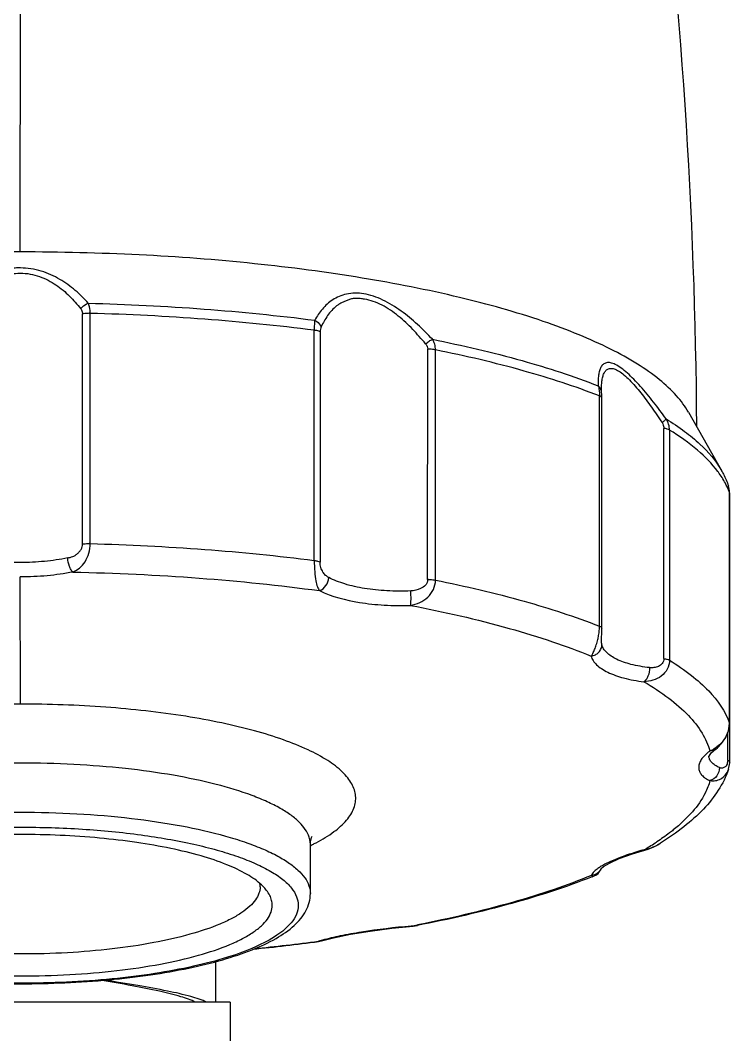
# Model space of a CAD drawing. Header units: millimetres. Extents: x 1035 to 2065, y 1005 to 1731.
# Drawn here: x 1707.13 to 1736.51, y 1406.52 to 1448.55 of the extents above; entities that cross this region are included whole.
import ezdxf

# ---------------------------------------------------------------- set-up
doc = ezdxf.new("R2010")
doc.units = ezdxf.units.MM

msp = doc.modelspace()

# ---------------------------------------------------------------- linework, layer by layer
at = {"color": 7, "linetype": 'Continuous'}
for p, q in [((1707.135, 1438.954), (1707.138, 1456.02)), ((1709.705, 1426.849), (1709.706, 1436.387)), ((1710.031, 1426.872), (1710.032, 1436.41)), ((1719.304, 1426.173), (1719.305, 1435.711)), ((1719.547, 1435.646), (1719.546, 1426.107)), ((1724, 1425.385), (1724.001, 1434.923)), ((1724.323, 1425.358), (1724.324, 1434.897)), ((1731.203, 1433.133), (1731.198, 1433.292)), ((1731.199, 1433.287), (1731.199, 1433.291)), ((1731.114, 1423.45), (1731.115, 1432.988)), ((1731.203, 1433.133), (1731.203, 1433.133)), ((1731.205, 1433.082), (1731.203, 1433.133)), ((1731.209, 1432.934), (1731.205, 1433.082)), ((1731.208, 1423.368), (1731.209, 1432.934)), ((1734.799, 1432.315), (1736.163, 1429.903)), ((1733.78, 1422.107), (1733.781, 1431.645)), ((1734.014, 1431.577), (1734.013, 1422.039)), ((1736.453, 1429.266), (1736.454, 1429.263)), ((1736.504, 1428.956), (1736.483, 1429.158)), ((1736.502, 1428.97), (1736.501, 1419.432)), ((1736.504, 1428.956), (1736.502, 1428.97)), ((1736.503, 1419.418), (1736.504, 1428.956)), ((1707.139, 1420.221), (1707.134, 1425.488)), ((1731.198, 1422.929), (1731.205, 1423.2)), ((1731.205, 1423.2), (1731.208, 1423.368)), ((1731.198, 1422.873), (1731.198, 1422.929)), ((1736.501, 1419.432), (1736.503, 1419.418)), ((1736.506, 1417.816), (1736.506, 1419.418)), ((1736.422, 1417.894), (1736.422, 1419.021)), ((1735.743, 1418.195), (1735.922, 1418.35)), ((1735.926, 1418.353), (1735.922, 1418.35)), ((1736.46, 1417.521), (1736.505, 1417.782)), ((1736.505, 1417.782), (1736.506, 1417.816)), ((1736.455, 1417.51), (1736.459, 1417.522)), ((1719.144, 1412.367), (1719.144, 1414.402)), ((1719.15, 1414.361), (1719.164, 1414.368)), ((1733.134, 1414.214), (1733.363, 1414.303)), ((1733.363, 1414.303), (1733.53, 1414.395)), ((1733.49, 1414.513), (1733.474, 1414.503)), ((1733.529, 1414.395), (1733.514, 1414.385)), ((1733.53, 1414.395), (1733.514, 1414.385)), ((1732.478, 1414.02), (1733.134, 1414.214)), ((1733.032, 1414.184), (1732.958, 1414.183)), ((1733.032, 1414.184), (1733.032, 1414.184)), ((1730.898, 1413.104), (1730.899, 1413.105)), ((1731.184, 1413.403), (1731.185, 1413.404)), ((1723.574, 1411.048), (1723.311, 1411.021)), ((1723.318, 1411.013), (1723.312, 1411.021)), ((1723.405, 1411.022), (1723.577, 1411.048)), ((1719.479, 1410.382), (1719.608, 1410.408)), ((1719.541, 1410.408), (1719.479, 1410.4)), ((1719.541, 1410.408), (1719.48, 1410.383)), ((1719.655, 1410.421), (1719.541, 1410.408)), ((1719.608, 1410.408), (1719.655, 1410.421)), ((1719.655, 1410.421), (1719.655, 1410.421)), ((1715.228, 1407.87), (1715.228, 1409.564)), ((1715.829, 1407.87), (1698.629, 1407.87)), ((1715.829, 1407.87), (1715.829, 1397.663))]:
    msp.add_line(p, q, dxfattribs=at)
for points in [[(1735.926, 1418.353), (1735.997, 1418.409), (1736.171, 1418.582), (1736.337, 1418.819), (1736.46, 1419.112), (1736.503, 1419.418)], [(1735.647, 1418.062), (1735.649, 1418.066), (1735.743, 1418.195)], [(1731.185, 1413.404), (1731.278, 1413.486), (1731.524, 1413.637), (1731.926, 1413.821), (1732.478, 1414.02)], [(1730.898, 1413.104), (1730.963, 1413.135), (1731.056, 1413.204), (1731.121, 1413.28), (1731.161, 1413.346), (1731.18, 1413.387), (1731.187, 1413.406)], [(1719.655, 1410.421), (1720.107, 1410.54), (1720.801, 1410.685), (1721.616, 1410.819), (1722.522, 1410.935), (1723.405, 1411.022)]]:
    msp.add_lwpolyline(points, dxfattribs=at)
for centre, radius, start, end in [((1510.612, 1430.237), 224.536, 0.38043, 7.18149), ((1709.983, 1434.636), 1.774, 88.4141, 90.0001), ((1724.033, 1433.106), 1.817, 90.0112, 91.0023), ((1732.633, 1427.331), 4.222, 36.3009, 36.847), ((1733.814, 1428.022), 2.851, 19.4305, 24.7746), ((1735.694, 1428.998), 0.805, 17.6934, 19.2086), ((1735.657, 1428.986), 0.844, 10.6596, 17.6507), ((1735.624, 1428.98), 0.878, 9.3643, 10.6967), ((1735.575, 1428.972), 0.927, 2.2659, 9.3107), ((1735.529, 1428.97), 0.973, 359.9987, 2.3107), ((1709.981, 1425.101), 1.771, 88.4138, 90.0022), ((1724.032, 1423.612), 1.773, 89.9971, 91.0128), ((1728.584, 1423.484), 2.53, 352.8642, 357.5565), ((1728.79, 1423.475), 2.324, 357.5605, 359.3707), ((1735.534, 1419.432), 0.966, 359.194, 359.9602), ((1715.521, 1421.843), 8.316, 295.9796, 296.5135), ((1715.749, 1421.388), 7.807, 296.5062, 297.735), ((1727.209, 1424.023), 11.396, 300.6324, 303.3501), ((1732.753, 1415.65), 1.476, 293.9859, 299.6081), ((1732.8, 1415.564), 1.378, 299.6566, 301.1913), ((1732.846, 1415.49), 1.291, 301.9372, 306.2899), ((1726.882, 1425.337), 12.803, 301.2833, 301.8762), ((1732.879, 1415.445), 1.236, 306.3162, 307.5676), ((1726.533, 1425.14), 12.702, 300.385, 300.6884), ((1732.667, 1415.883), 1.725, 279.7352, 282.0684), ((1721.572, 1436.235), 24.94, 291.7351, 291.9607), ((1716.269, 1412.655), 0.795, 0.0189, 8.9561), ((1715.635, 1411.139), 2.179, 45.3817, 46.7829), ((1712.037, 1469.641), 59.695, 280.88709, 281.14795), ((1708.691, 1491.54), 81.871, 275.65861, 277.57251), ((1708.733, 1490.617), 80.934, 275.73171, 277.62973), ((1722.01, 1401.892), 8.867, 105.489, 106.1676)]:
    msp.add_arc(centre, radius, start, end, dxfattribs=at)
for points, knots in [([(1707.136, 1438.954), (1705.495, 1438.954), (1702.261, 1438.875), (1697.537, 1438.52), (1693.11, 1437.942), (1689.115, 1437.158), (1686.129, 1436.326), (1684.062, 1435.558), (1682.757, 1434.972), (1681.64, 1434.357), (1680.717, 1433.715), (1679.996, 1433.051), (1679.63, 1432.563), (1679.492, 1432.319)], [0, 0, 0, 0, 0.168976, 0.333107, 0.487751, 0.628654, 0.752175, 0.80654, 0.855639, 0.899362, 0.937755, 0.971095, 1, 1, 1, 1]), ([(1734.799, 1432.313), (1734.661, 1432.558), (1734.295, 1433.046), (1733.573, 1433.711), (1732.65, 1434.353), (1731.532, 1434.968), (1730.226, 1435.555), (1728.157, 1436.323), (1725.169, 1437.156), (1721.171, 1437.94), (1716.74, 1438.52), (1712.013, 1438.875), (1708.777, 1438.954), (1707.136, 1438.954)], [0, 0, 0, 0, 0.028905, 0.062247, 0.100644, 0.144372, 0.193476, 0.247848, 0.371382, 0.512294, 0.666938, 0.831057, 1, 1, 1, 1]), ([(1707.136, 1438.29), (1707.062, 1438.297), (1706.914, 1438.289), (1706.625, 1438.243), (1706.343, 1438.175), (1706.07, 1438.089), (1705.81, 1437.985), (1705.506, 1437.828), (1705.169, 1437.609), (1704.763, 1437.29), (1704.496, 1437.016), (1704.324, 1436.832)], [0, 0, 0, 0, 0.067872, 0.135635, 0.268705, 0.334508, 0.399285, 0.525753, 0.648719, 0.768436, 1, 1, 1, 1]), ([(1709.945, 1436.832), (1709.778, 1437.018), (1709.415, 1437.381), (1708.771, 1437.849), (1708.004, 1438.197), (1707.428, 1438.29), (1707.136, 1438.29)], [0, 0, 0, 0, 0.230154, 0.471851, 0.73009, 1, 1, 1, 1]), ([(1704.635, 1436.601), (1704.784, 1436.78), (1705.097, 1437.139), (1705.654, 1437.618), (1706.341, 1437.978), (1707.136, 1438.128), (1707.807, 1438.001), (1708.286, 1437.787), (1708.715, 1437.532), (1709.179, 1437.144), (1709.488, 1436.782), (1709.634, 1436.601)], [0, 0, 0, 0, 0.116532, 0.237812, 0.365502, 0.500126, 0.634547, 0.699415, 0.762402, 0.883468, 1, 1, 1, 1]), ([(1724.194, 1435.335), (1723.999, 1435.547), (1723.59, 1435.962), (1722.915, 1436.522), (1722.291, 1436.909), (1721.76, 1437.127), (1721.259, 1437.257), (1720.765, 1437.255), (1720.338, 1437.12), (1719.985, 1436.931), (1719.625, 1436.606), (1719.415, 1436.289), (1719.325, 1436.126)], [0, 0, 0, 0, 0.145653, 0.294071, 0.443348, 0.515034, 0.583553, 0.704251, 0.758118, 0.809213, 0.90559, 1, 1, 1, 1]), ([(1723.916, 1435.148), (1723.741, 1435.35), (1723.478, 1435.654), (1723.097, 1436.036), (1722.787, 1436.3), (1722.459, 1436.543), (1722.119, 1436.761), (1721.757, 1436.914), (1721.451, 1436.991), (1721.213, 1437.022), (1721.044, 1437.03), (1720.883, 1437.018), (1720.733, 1436.978), (1720.596, 1436.92), (1720.464, 1436.86), (1720.34, 1436.795), (1720.188, 1436.692), (1720.022, 1436.535), (1719.802, 1436.247), (1719.667, 1436.011), (1719.586, 1435.851)], [0, 0, 0, 0, 0.145312, 0.218953, 0.293029, 0.367313, 0.440878, 0.512408, 0.580032, 0.61212, 0.642894, 0.672086, 0.699905, 0.726904, 0.75305, 0.778405, 0.803296, 0.852655, 0.902095, 1, 1, 1, 1]), ([(1709.634, 1436.601), (1709.655, 1436.626), (1709.745, 1436.719), (1709.856, 1436.795), (1709.945, 1436.832)], [0, 0, 0, 0, 0.252926, 1, 1, 1, 1]), ([(1709.634, 1436.601), (1709.645, 1436.586), (1709.687, 1436.523), (1709.706, 1436.445), (1709.706, 1436.387)], [0, 0, 0, 0, 0.239276, 1, 1, 1, 1]), ([(1710.032, 1436.41), (1710.032, 1436.449), (1710.025, 1436.593), (1709.991, 1436.737), (1709.945, 1436.832)], [0, 0, 0, 0, 0.271453, 1, 1, 1, 1]), ([(1709.945, 1436.832), (1711.545, 1436.789), (1714.679, 1436.632), (1717.801, 1436.321), (1719.325, 1436.126)], [0, 0, 0, 0, 0.510184, 1, 1, 1, 1]), ([(1709.983, 1436.411), (1709.958, 1436.411), (1709.866, 1436.409), (1709.773, 1436.4), (1709.706, 1436.387)], [0, 0, 0, 0, 0.262876, 1, 1, 1, 1]), ([(1719.305, 1435.711), (1717.798, 1435.903), (1714.711, 1436.209), (1711.613, 1436.366), (1710.032, 1436.41)], [0, 0, 0, 0, 0.489974, 1, 1, 1, 1]), ([(1719.325, 1436.126), (1719.322, 1436.096), (1719.309, 1435.958), (1719.305, 1435.82), (1719.305, 1435.711)], [0, 0, 0, 0, 0.214028, 1, 1, 1, 1]), ([(1719.325, 1436.126), (1719.354, 1436.11), (1719.461, 1436.041), (1719.549, 1435.938), (1719.586, 1435.851)], [0, 0, 0, 0, 0.259063, 1, 1, 1, 1]), ([(1719.586, 1435.851), (1719.574, 1435.821), (1719.557, 1435.753), (1719.547, 1435.683), (1719.547, 1435.646)], [0, 0, 0, 0, 0.466359, 1, 1, 1, 1]), ([(1719.547, 1435.646), (1719.516, 1435.663), (1719.435, 1435.691), (1719.353, 1435.705), (1719.305, 1435.711)], [0, 0, 0, 0, 0.429019, 1, 1, 1, 1]), ([(1723.916, 1435.148), (1723.964, 1435.189), (1724.052, 1435.257), (1724.149, 1435.316), (1724.194, 1435.335)], [0, 0, 0, 0, 0.558432, 1, 1, 1, 1]), ([(1724.324, 1434.897), (1724.324, 1434.975), (1724.303, 1435.13), (1724.236, 1435.272), (1724.194, 1435.335)], [0, 0, 0, 0, 0.507799, 1, 1, 1, 1]), ([(1724.194, 1435.335), (1725.444, 1435.085), (1727.764, 1434.544), (1730.034, 1433.81), (1731.062, 1433.405)], [0, 0, 0, 0, 0.535409, 1, 1, 1, 1]), ([(1723.916, 1435.148), (1723.942, 1435.117), (1723.985, 1435.046), (1724.001, 1434.963), (1724.001, 1434.923)], [0, 0, 0, 0, 0.501623, 1, 1, 1, 1]), ([(1724.324, 1434.897), (1724.302, 1434.901), (1724.206, 1434.917), (1724.108, 1434.923), (1724.033, 1434.923)], [0, 0, 0, 0, 0.230206, 1, 1, 1, 1]), ([(1731.115, 1432.988), (1730.096, 1433.388), (1727.852, 1434.112), (1725.558, 1434.648), (1724.324, 1434.897)], [0, 0, 0, 0, 0.465138, 1, 1, 1, 1]), ([(1733.875, 1432.036), (1733.705, 1432.271), (1733.364, 1432.73), (1732.915, 1433.277), (1732.548, 1433.674), (1732.281, 1433.931), (1732.027, 1434.14), (1731.793, 1434.29), (1731.585, 1434.369), (1731.404, 1434.374), (1731.261, 1434.304), (1731.166, 1434.179), (1731.105, 1434.021), (1731.07, 1433.836), (1731.056, 1433.627), (1731.059, 1433.481), (1731.062, 1433.405)], [0, 0, 0, 0, 0.190381, 0.375013, 0.463319, 0.545095, 0.617648, 0.678779, 0.726331, 0.762646, 0.794079, 0.82664, 0.863145, 0.904267, 0.950068, 1, 1, 1, 1]), ([(1731.198, 1433.292), (1731.199, 1433.361), (1731.203, 1433.494), (1731.226, 1433.684), (1731.266, 1433.851), (1731.329, 1433.991), (1731.426, 1434.097), (1731.568, 1434.143), (1731.739, 1434.115), (1731.932, 1434.017), (1732.143, 1433.857), (1732.453, 1433.562), (1732.838, 1433.115), (1733.281, 1432.52), (1733.562, 1432.097), (1733.704, 1431.883)], [0, 0, 0, 0, 0.049689, 0.095827, 0.137273, 0.173409, 0.205319, 0.237282, 0.276156, 0.327161, 0.391444, 0.466209, 0.634604, 0.815181, 1, 1, 1, 1]), ([(1731.062, 1433.405), (1731.065, 1433.395), (1731.077, 1433.354), (1731.086, 1433.312), (1731.091, 1433.28)], [0, 0, 0, 0, 0.23625, 1, 1, 1, 1]), ([(1731.091, 1433.28), (1731.093, 1433.268), (1731.101, 1433.222), (1731.106, 1433.175), (1731.109, 1433.139)], [0, 0, 0, 0, 0.239951, 1, 1, 1, 1]), ([(1731.203, 1433.133), (1731.202, 1433.149), (1731.194, 1433.213), (1731.169, 1433.275), (1731.142, 1433.315)], [0, 0, 0, 0, 0.245445, 1, 1, 1, 1]), ([(1731.109, 1433.139), (1731.11, 1433.127), (1731.114, 1433.077), (1731.115, 1433.026), (1731.115, 1432.988)], [0, 0, 0, 0, 0.243422, 1, 1, 1, 1]), ([(1731.209, 1432.906), (1731.209, 1432.923), (1731.179, 1432.962), (1731.14, 1432.978), (1731.115, 1432.988)], [0, 0, 0, 0, 0.381727, 1, 1, 1, 1]), ([(1733.704, 1431.883), (1733.742, 1431.913), (1733.794, 1431.955), (1733.849, 1432.007), (1733.869, 1432.027), (1733.875, 1432.036)], [0, 0, 0, 0, 0.638753, 0.859732, 1, 1, 1, 1]), ([(1733.875, 1432.036), (1734.136, 1431.875), (1734.622, 1431.55), (1735.434, 1430.884), (1735.932, 1430.31), (1736.163, 1429.903)], [0, 0, 0, 0, 0.292046, 0.554787, 1, 1, 1, 1]), ([(1734.014, 1431.577), (1734.014, 1431.657), (1733.989, 1431.82), (1733.919, 1431.968), (1733.875, 1432.036)], [0, 0, 0, 0, 0.496249, 1, 1, 1, 1]), ([(1733.704, 1431.883), (1733.716, 1431.865), (1733.757, 1431.792), (1733.781, 1431.708), (1733.781, 1431.645)], [0, 0, 0, 0, 0.254213, 1, 1, 1, 1]), ([(1734.014, 1431.577), (1733.985, 1431.595), (1733.907, 1431.623), (1733.827, 1431.639), (1733.781, 1431.645)], [0, 0, 0, 0, 0.424662, 1, 1, 1, 1]), ([(1736.012, 1429.863), (1735.771, 1430.184), (1735.144, 1430.816), (1734.421, 1431.325), (1734.014, 1431.577)], [0, 0, 0, 0, 0.456232, 1, 1, 1, 1]), ([(1736.402, 1429.216), (1736.378, 1429.268), (1736.272, 1429.482), (1736.143, 1429.684), (1736.036, 1429.83)], [0, 0, 0, 0, 0.240302, 1, 1, 1, 1]), ([(1736.163, 1429.903), (1736.192, 1429.851), (1736.303, 1429.645), (1736.397, 1429.428), (1736.454, 1429.263)], [0, 0, 0, 0, 0.252271, 1, 1, 1, 1]), ([(1709.095, 1426.277), (1709.167, 1426.292), (1709.275, 1426.315), (1709.407, 1426.381), (1709.497, 1426.451), (1709.58, 1426.531), (1709.653, 1426.623), (1709.7, 1426.731), (1709.71, 1426.811), (1709.705, 1426.849)], [0, 0, 0, 0, 0.240097, 0.362239, 0.486864, 0.613944, 0.742428, 0.873101, 1, 1, 1, 1]), ([(1709.311, 1425.691), (1709.41, 1425.732), (1709.606, 1425.848), (1709.838, 1426.123), (1709.989, 1426.475), (1710.033, 1426.739), (1710.031, 1426.872)], [0, 0, 0, 0, 0.219306, 0.459983, 0.726602, 1, 1, 1, 1]), ([(1709.705, 1426.849), (1709.726, 1426.853), (1709.817, 1426.867), (1709.91, 1426.872), (1709.981, 1426.872)], [0, 0, 0, 0, 0.229825, 1, 1, 1, 1]), ([(1710.031, 1426.872), (1711.611, 1426.828), (1714.71, 1426.671), (1717.797, 1426.365), (1719.304, 1426.173)], [0, 0, 0, 0, 0.510026, 1, 1, 1, 1]), ([(1709.095, 1426.277), (1708.78, 1426.212), (1708.127, 1426.118), (1707.134, 1426.071), (1706.14, 1426.118), (1705.488, 1426.212), (1705.172, 1426.277)], [0, 0, 0, 0, 0.244977, 0.499959, 0.754962, 1, 1, 1, 1]), ([(1709.311, 1425.691), (1709.28, 1425.717), (1709.224, 1425.794), (1709.137, 1425.987), (1709.102, 1426.158), (1709.095, 1426.277)], [0, 0, 0, 0, 0.190937, 0.438289, 1, 1, 1, 1]), ([(1719.304, 1426.173), (1719.304, 1426.014), (1719.314, 1425.73), (1719.356, 1425.362), (1719.421, 1425.1), (1719.486, 1424.969), (1719.521, 1424.922)], [0, 0, 0, 0, 0.371669, 0.663291, 0.862954, 1, 1, 1, 1]), ([(1719.304, 1426.173), (1719.352, 1426.167), (1719.434, 1426.152), (1719.515, 1426.125), (1719.546, 1426.107)], [0, 0, 0, 0, 0.570967, 1, 1, 1, 1]), ([(1719.903, 1425.463), (1719.858, 1425.489), (1719.765, 1425.552), (1719.653, 1425.696), (1719.57, 1425.884), (1719.544, 1426.031), (1719.546, 1426.107)], [0, 0, 0, 0, 0.203571, 0.43241, 0.700631, 1, 1, 1, 1]), ([(1709.311, 1425.691), (1708.96, 1425.624), (1708.237, 1425.517), (1707.506, 1425.49), (1707.134, 1425.488)], [0, 0, 0, 0, 0.489843, 1, 1, 1, 1]), ([(1709.311, 1425.691), (1711.057, 1425.654), (1714.469, 1425.493), (1717.868, 1425.145), (1719.521, 1424.922)], [0, 0, 0, 0, 0.511398, 1, 1, 1, 1]), ([(1719.521, 1424.922), (1719.628, 1424.957), (1719.818, 1425.115), (1719.898, 1425.345), (1719.903, 1425.463)], [0, 0, 0, 0, 0.48637, 1, 1, 1, 1]), ([(1723.302, 1424.911), (1722.972, 1424.897), (1722.33, 1424.899), (1721.414, 1424.991), (1720.603, 1425.168), (1720.115, 1425.353), (1719.903, 1425.463)], [0, 0, 0, 0, 0.285083, 0.552955, 0.793692, 1, 1, 1, 1]), ([(1723.293, 1424.31), (1723.423, 1424.332), (1723.681, 1424.406), (1724.019, 1424.632), (1724.258, 1424.96), (1724.325, 1425.227), (1724.323, 1425.358)], [0, 0, 0, 0, 0.248771, 0.499591, 0.75235, 1, 1, 1, 1]), ([(1724, 1425.385), (1723.997, 1425.343), (1723.984, 1425.259), (1723.896, 1425.112), (1723.783, 1425.045), (1723.708, 1425.004)], [0, 0, 0, 0, 0.247131, 0.496085, 1, 1, 1, 1]), ([(1724.032, 1425.385), (1724.058, 1425.385), (1724.155, 1425.383), (1724.253, 1425.373), (1724.323, 1425.358)], [0, 0, 0, 0, 0.263915, 1, 1, 1, 1]), ([(1724.323, 1425.358), (1725.557, 1425.11), (1727.851, 1424.573), (1730.095, 1423.849), (1731.114, 1423.45)], [0, 0, 0, 0, 0.534862, 1, 1, 1, 1]), ([(1719.521, 1424.922), (1720.037, 1424.668), (1720.944, 1424.441), (1722.218, 1424.305), (1722.929, 1424.296), (1723.294, 1424.31)], [0, 0, 0, 0, 0.447699, 0.715126, 1, 1, 1, 1]), ([(1723.294, 1424.31), (1723.301, 1424.342), (1723.308, 1424.425), (1723.315, 1424.625), (1723.309, 1424.793), (1723.302, 1424.911)], [0, 0, 0, 0, 0.165683, 0.409522, 1, 1, 1, 1]), ([(1723.294, 1424.31), (1724.667, 1424.046), (1726.643, 1423.597), (1729.122, 1422.838), (1730.243, 1422.425), (1730.77, 1422.208)], [0, 0, 0, 0, 0.539469, 0.78038, 1, 1, 1, 1]), ([(1731.047, 1422.899), (1731.052, 1422.921), (1731.071, 1423.011), (1731.086, 1423.101), (1731.095, 1423.17)], [0, 0, 0, 0, 0.244631, 1, 1, 1, 1]), ([(1731.114, 1423.45), (1731.139, 1423.44), (1731.178, 1423.423), (1731.208, 1423.384), (1731.208, 1423.368)], [0, 0, 0, 0, 0.61717, 1, 1, 1, 1]), ([(1730.77, 1422.208), (1730.796, 1422.245), (1730.846, 1422.333), (1730.918, 1422.487), (1730.99, 1422.679), (1731.029, 1422.822), (1731.047, 1422.899)], [0, 0, 0, 0, 0.178047, 0.405435, 0.68196, 1, 1, 1, 1]), ([(1730.77, 1422.208), (1730.83, 1422.216), (1730.948, 1422.253), (1731.094, 1422.362), (1731.191, 1422.513), (1731.215, 1422.629), (1731.215, 1422.687)], [0, 0, 0, 0, 0.255969, 0.509412, 0.757486, 1, 1, 1, 1]), ([(1731.215, 1422.687), (1731.213, 1422.699), (1731.201, 1422.761), (1731.198, 1422.823), (1731.198, 1422.873)], [0, 0, 0, 0, 0.205741, 1, 1, 1, 1]), ([(1733.179, 1421.731), (1732.923, 1421.761), (1732.46, 1421.839), (1731.927, 1422.015), (1731.597, 1422.199), (1731.414, 1422.345), (1731.283, 1422.506), (1731.231, 1422.627), (1731.215, 1422.687)], [0, 0, 0, 0, 0.337132, 0.614447, 0.72981, 0.830635, 0.919293, 1, 1, 1, 1]), ([(1730.77, 1422.208), (1730.787, 1422.143), (1730.848, 1422.011), (1730.999, 1421.836), (1731.205, 1421.677), (1731.571, 1421.475), (1732.156, 1421.273), (1732.667, 1421.183), (1732.949, 1421.148)], [0, 0, 0, 0, 0.080191, 0.16934, 0.271245, 0.387288, 0.663397, 1, 1, 1, 1]), ([(1734.013, 1422.039), (1734.013, 1421.912), (1733.948, 1421.653), (1733.686, 1421.359), (1733.335, 1421.186), (1733.077, 1421.151), (1732.949, 1421.148)], [0, 0, 0, 0, 0.249362, 0.498192, 0.748505, 1, 1, 1, 1]), ([(1733.78, 1422.107), (1733.781, 1422.07), (1733.769, 1421.998), (1733.702, 1421.875), (1733.563, 1421.774), (1733.372, 1421.723), (1733.243, 1421.728), (1733.179, 1421.731)], [0, 0, 0, 0, 0.13771, 0.268768, 0.51658, 0.758843, 1, 1, 1, 1]), ([(1733.78, 1422.107), (1733.826, 1422.1), (1733.906, 1422.085), (1733.983, 1422.057), (1734.013, 1422.039)], [0, 0, 0, 0, 0.575322, 1, 1, 1, 1]), ([(1734.013, 1422.039), (1734.325, 1421.845), (1734.896, 1421.454), (1735.809, 1420.65), (1736.325, 1419.931), (1736.501, 1419.432)], [0, 0, 0, 0, 0.301155, 0.565701, 1, 1, 1, 1]), ([(1733.179, 1421.731), (1733.185, 1421.613), (1733.158, 1421.435), (1733.058, 1421.242), (1732.987, 1421.171), (1732.949, 1421.148)], [0, 0, 0, 0, 0.548899, 0.795382, 1, 1, 1, 1]), ([(1732.949, 1421.148), (1733.307, 1420.938), (1733.957, 1420.515), (1734.78, 1419.807), (1735.372, 1419.072), (1735.617, 1418.538), (1735.688, 1418.278)], [0, 0, 0, 0, 0.306982, 0.572273, 0.800367, 1, 1, 1, 1]), ([(1707.139, 1420.221), (1705.962, 1420.221), (1703.679, 1420.141), (1700.905, 1419.835), (1698.861, 1419.464), (1697.511, 1419.144), (1696.317, 1418.778), (1695.3, 1418.374), (1694.473, 1417.937), (1693.924, 1417.531), (1693.605, 1417.189), (1693.434, 1416.941), (1693.319, 1416.689), (1693.263, 1416.433), (1693.267, 1416.176), (1693.355, 1415.823), (1693.635, 1415.381), (1694.173, 1414.905), (1694.621, 1414.633), (1694.874, 1414.498)], [0, 0, 0, 0, 0.200435, 0.388777, 0.474914, 0.554032, 0.625095, 0.687334, 0.740292, 0.784056, 0.802777, 0.81968, 0.83514, 0.849672, 0.863908, 0.878524, 0.911132, 0.951102, 1, 1, 1, 1]), ([(1719.382, 1414.479), (1719.639, 1414.613), (1720.093, 1414.886), (1720.639, 1415.362), (1720.927, 1415.805), (1721.02, 1416.159), (1721.027, 1416.416), (1720.974, 1416.673), (1720.862, 1416.926), (1720.693, 1417.175), (1720.376, 1417.518), (1719.83, 1417.926), (1719.004, 1418.364), (1717.986, 1418.771), (1716.791, 1419.138), (1715.439, 1419.46), (1713.391, 1419.833), (1710.609, 1420.14), (1708.319, 1420.221), (1707.139, 1420.221)], [0, 0, 0, 0, 0.049238, 0.089495, 0.122293, 0.136952, 0.151193, 0.165694, 0.181096, 0.197924, 0.216561, 0.260152, 0.312953, 0.375066, 0.446036, 0.525093, 0.611196, 0.799535, 1, 1, 1, 1]), ([(1736.501, 1419.419), (1736.498, 1419.225), (1736.38, 1418.848), (1736.124, 1418.56), (1735.979, 1418.448)], [0, 0, 0, 0, 0.514675, 1, 1, 1, 1]), ([(1735.54, 1418.158), (1735.484, 1418.109), (1735.388, 1418.012), (1735.281, 1417.853), (1735.224, 1417.697), (1735.217, 1417.544), (1735.26, 1417.399), (1735.355, 1417.265), (1735.503, 1417.146), (1735.623, 1417.083), (1735.69, 1417.052)], [0, 0, 0, 0, 0.156528, 0.287862, 0.400633, 0.503011, 0.604367, 0.71493, 0.844697, 1, 1, 1, 1]), ([(1735.688, 1418.278), (1735.675, 1418.268), (1735.624, 1418.23), (1735.575, 1418.189), (1735.54, 1418.158)], [0, 0, 0, 0, 0.26091, 1, 1, 1, 1]), ([(1736.08, 1417.59), (1736.016, 1417.618), (1735.901, 1417.678), (1735.76, 1417.791), (1735.669, 1417.92), (1735.646, 1418.016), (1735.645, 1418.062)], [0, 0, 0, 0, 0.311728, 0.573234, 0.795524, 1, 1, 1, 1]), ([(1735.979, 1418.448), (1735.956, 1418.43), (1735.865, 1418.364), (1735.765, 1418.309), (1735.688, 1418.278)], [0, 0, 0, 0, 0.261831, 1, 1, 1, 1]), ([(1735.922, 1418.35), (1735.889, 1418.326), (1735.814, 1418.288), (1735.73, 1418.277), (1735.688, 1418.278)], [0, 0, 0, 0, 0.493368, 1, 1, 1, 1]), ([(1707.14, 1417.778), (1706.407, 1417.778), (1704.964, 1417.741), (1702.862, 1417.576), (1700.903, 1417.308), (1699.152, 1416.946), (1697.859, 1416.562), (1696.98, 1416.207), (1696.438, 1415.939), (1695.984, 1415.657), (1695.536, 1415.296), (1695.281, 1414.964), (1695.201, 1414.732)], [0, 0, 0, 0, 0.173121, 0.340842, 0.498026, 0.639985, 0.762795, 0.816119, 0.863741, 0.905621, 0.941932, 1, 1, 1, 1]), ([(1719.097, 1414.702), (1719.023, 1414.935), (1718.774, 1415.271), (1718.333, 1415.635), (1717.882, 1415.92), (1717.342, 1416.19), (1716.463, 1416.548), (1715.167, 1416.937), (1713.411, 1417.303), (1711.442, 1417.574), (1709.328, 1417.74), (1707.877, 1417.778), (1707.14, 1417.778)], [0, 0, 0, 0, 0.057589, 0.093622, 0.135252, 0.18267, 0.235849, 0.358557, 0.500654, 0.658171, 0.826357, 1, 1, 1, 1]), ([(1736.355, 1417.66), (1736.345, 1417.647), (1736.305, 1417.603), (1736.248, 1417.574), (1736.206, 1417.569)], [0, 0, 0, 0, 0.287308, 1, 1, 1, 1]), ([(1736.406, 1417.767), (1736.403, 1417.757), (1736.391, 1417.719), (1736.372, 1417.683), (1736.355, 1417.66)], [0, 0, 0, 0, 0.275814, 1, 1, 1, 1]), ([(1736.422, 1417.894), (1736.422, 1417.883), (1736.421, 1417.84), (1736.415, 1417.797), (1736.406, 1417.767)], [0, 0, 0, 0, 0.264322, 1, 1, 1, 1]), ([(1736.422, 1417.894), (1736.444, 1417.885), (1736.48, 1417.868), (1736.506, 1417.832), (1736.506, 1417.816)], [0, 0, 0, 0, 0.610555, 1, 1, 1, 1]), ([(1736.455, 1417.51), (1736.352, 1417.209), (1736.055, 1416.621), (1735.416, 1415.828), (1734.601, 1415.102), (1733.978, 1414.673), (1733.643, 1414.465)], [0, 0, 0, 0, 0.226077, 0.463379, 0.719829, 1, 1, 1, 1]), ([(1736.08, 1417.59), (1736.083, 1417.471), (1736.008, 1417.23), (1735.801, 1417.081), (1735.69, 1417.053)], [0, 0, 0, 0, 0.508065, 1, 1, 1, 1]), ([(1735.69, 1417.053), (1735.764, 1417.041), (1735.919, 1417.038), (1736.145, 1417.112), (1736.341, 1417.272), (1736.426, 1417.426), (1736.455, 1417.51)], [0, 0, 0, 0, 0.233244, 0.470548, 0.722906, 1, 1, 1, 1]), ([(1735.69, 1417.052), (1735.641, 1416.873), (1735.457, 1416.407), (1734.953, 1415.697), (1734.454, 1415.236), (1734.17, 1415.008)], [0, 0, 0, 0, 0.215939, 0.577308, 1, 1, 1, 1]), ([(1695.144, 1412.37), (1695.144, 1412.481), (1695.188, 1412.718), (1695.373, 1413.054), (1695.67, 1413.376), (1696.073, 1413.685), (1696.58, 1413.981), (1697.187, 1414.262), (1697.889, 1414.525), (1698.986, 1414.863), (1700.547, 1415.212), (1702.6, 1415.514), (1704.825, 1415.701), (1706.359, 1415.742), (1707.139, 1415.742)], [0, 0, 0, 0, 0.025751, 0.054154, 0.087146, 0.125841, 0.170762, 0.222047, 0.27958, 0.343081, 0.4862, 0.647097, 0.820366, 1, 1, 1, 1]), ([(1707.139, 1415.742), (1707.92, 1415.742), (1709.455, 1415.701), (1711.682, 1415.514), (1713.737, 1415.212), (1715.298, 1414.862), (1716.397, 1414.524), (1717.099, 1414.261), (1717.706, 1413.98), (1718.214, 1413.683), (1718.618, 1413.373), (1718.914, 1413.051), (1719.1, 1412.716), (1719.144, 1412.479), (1719.144, 1412.367)], [0, 0, 0, 0, 0.179605, 0.352865, 0.513768, 0.656901, 0.72041, 0.777951, 0.829241, 0.874167, 0.912864, 0.945856, 0.974254, 1, 1, 1, 1]), ([(1695.939, 1411.161), (1695.85, 1411.27), (1695.704, 1411.494), (1695.617, 1411.881), (1695.697, 1412.269), (1695.93, 1412.636), (1696.298, 1412.984), (1696.797, 1413.316), (1697.423, 1413.63), (1698.169, 1413.922), (1699.028, 1414.189), (1700.357, 1414.521), (1702.216, 1414.839), (1704.615, 1415.07), (1706.285, 1415.122), (1707.139, 1415.122)], [0, 0, 0, 0, 0.031599, 0.059464, 0.087244, 0.118619, 0.156084, 0.200899, 0.253517, 0.313895, 0.381687, 0.456322, 0.623074, 0.807066, 1, 1, 1, 1]), ([(1707.139, 1415.122), (1707.994, 1415.122), (1709.665, 1415.07), (1712.065, 1414.839), (1713.926, 1414.52), (1715.257, 1414.189), (1716.116, 1413.921), (1716.863, 1413.628), (1717.489, 1413.315), (1717.989, 1412.983), (1718.358, 1412.634), (1718.59, 1412.267), (1718.67, 1411.879), (1718.584, 1411.492), (1718.437, 1411.267), (1718.349, 1411.159)], [0, 0, 0, 0, 0.192894, 0.376875, 0.543637, 0.618282, 0.686087, 0.746478, 0.799109, 0.843934, 0.881406, 0.912783, 0.940559, 0.968414, 1, 1, 1, 1]), ([(1707.14, 1414.818), (1706.046, 1414.818), (1704.436, 1414.749), (1702.364, 1414.506), (1700.962, 1414.263), (1699.716, 1413.962), (1698.656, 1413.61), (1697.808, 1413.218), (1697.341, 1412.899), (1697.16, 1412.729)], [0, 0, 0, 0, 0.317109, 0.466378, 0.604831, 0.729436, 0.837732, 0.928048, 1, 1, 1, 1]), ([(1717.127, 1412.727), (1716.946, 1412.897), (1716.479, 1413.216), (1715.63, 1413.609), (1714.569, 1413.961), (1713.322, 1414.262), (1711.919, 1414.506), (1709.845, 1414.749), (1708.234, 1414.818), (1707.14, 1414.818)], [0, 0, 0, 0, 0.071957, 0.162284, 0.270593, 0.395208, 0.533667, 0.682935, 1, 1, 1, 1]), ([(1719.144, 1414.402), (1719.144, 1414.427), (1719.14, 1414.529), (1719.12, 1414.63), (1719.097, 1414.702)], [0, 0, 0, 0, 0.246854, 1, 1, 1, 1]), ([(1719.144, 1414.402), (1719.144, 1414.475), (1719.159, 1414.596), (1719.2, 1414.711), (1719.222, 1414.754)], [0, 0, 0, 0, 0.599163, 1, 1, 1, 1]), ([(1734.17, 1415.008), (1734.118, 1414.965), (1733.897, 1414.792), (1733.668, 1414.631), (1733.49, 1414.513)], [0, 0, 0, 0, 0.24047, 1, 1, 1, 1]), ([(1732.958, 1414.183), (1732.625, 1414.092), (1732.158, 1413.948), (1731.594, 1413.716), (1731.358, 1413.599), (1731.252, 1413.539)], [0, 0, 0, 0, 0.566793, 0.800789, 1, 1, 1, 1]), ([(1731.146, 1413.475), (1731.126, 1413.463), (1731.055, 1413.416), (1730.986, 1413.365), (1730.94, 1413.324)], [0, 0, 0, 0, 0.27274, 1, 1, 1, 1]), ([(1731.252, 1413.539), (1731.243, 1413.534), (1731.207, 1413.513), (1731.172, 1413.491), (1731.146, 1413.475)], [0, 0, 0, 0, 0.257754, 1, 1, 1, 1]), ([(1730.808, 1413.068), (1729.725, 1412.636), (1727.335, 1411.864), (1724.89, 1411.305), (1723.574, 1411.048)], [0, 0, 0, 0, 0.465126, 1, 1, 1, 1]), ([(1730.782, 1413.122), (1730.273, 1412.913), (1729.191, 1412.511), (1726.802, 1411.773), (1724.899, 1411.333), (1723.578, 1411.073)], [0, 0, 0, 0, 0.220272, 0.461313, 1, 1, 1, 1]), ([(1731.185, 1413.402), (1731.151, 1413.326), (1731.036, 1413.188), (1730.867, 1413.129), (1730.782, 1413.122)], [0, 0, 0, 0, 0.496604, 1, 1, 1, 1]), ([(1730.94, 1413.324), (1730.921, 1413.307), (1730.859, 1413.248), (1730.805, 1413.178), (1730.782, 1413.122)], [0, 0, 0, 0, 0.290293, 1, 1, 1, 1]), ([(1730.782, 1413.122), (1730.798, 1413.11), (1730.836, 1413.091), (1730.879, 1413.096), (1730.898, 1413.104)], [0, 0, 0, 0, 0.491498, 1, 1, 1, 1]), ([(1707.148, 1409.867), (1706.502, 1409.867), (1705.233, 1409.901), (1703.392, 1410.055), (1701.693, 1410.305), (1700.201, 1410.64), (1699.121, 1410.996), (1698.412, 1411.324), (1697.992, 1411.569), (1697.658, 1411.825), (1697.413, 1412.091), (1697.26, 1412.369), (1697.223, 1412.565), (1697.223, 1412.657)], [0, 0, 0, 0, 0.179615, 0.352889, 0.513802, 0.656941, 0.777941, 0.829235, 0.874161, 0.912862, 0.945852, 0.974254, 1, 1, 1, 1]), ([(1717.064, 1412.655), (1717.064, 1412.562), (1717.028, 1412.367), (1716.875, 1412.089), (1716.63, 1411.823), (1716.296, 1411.567), (1715.877, 1411.322), (1715.168, 1410.995), (1714.089, 1410.64), (1712.598, 1410.305), (1710.901, 1410.055), (1709.061, 1409.901), (1707.793, 1409.867), (1707.148, 1409.867)], [0, 0, 0, 0, 0.025752, 0.054158, 0.087151, 0.125851, 0.170774, 0.222062, 0.343046, 0.48617, 0.647075, 0.820357, 1, 1, 1, 1]), ([(1717.564, 1411.887), (1717.564, 1411.955), (1717.547, 1412.096), (1717.437, 1412.384), (1717.284, 1412.574), (1717.166, 1412.69)], [0, 0, 0, 0, 0.223076, 0.458129, 1, 1, 1, 1]), ([(1718.477, 1411.051), (1718.667, 1411.226), (1718.921, 1411.525), (1719.111, 1411.996), (1719.144, 1412.244), (1719.144, 1412.367)], [0, 0, 0, 0, 0.511919, 0.756242, 1, 1, 1, 1]), ([(1696.723, 1411.889), (1696.723, 1411.792), (1696.761, 1411.587), (1696.923, 1411.295), (1697.18, 1411.015), (1697.531, 1410.746), (1697.972, 1410.489), (1698.717, 1410.144), (1699.851, 1409.771), (1701.419, 1409.419), (1703.203, 1409.157), (1705.137, 1408.995), (1706.47, 1408.958), (1707.148, 1408.958)], [0, 0, 0, 0, 0.025747, 0.054149, 0.08714, 0.125843, 0.17077, 0.222064, 0.343064, 0.486202, 0.647113, 0.820386, 1, 1, 1, 1]), ([(1707.148, 1408.958), (1707.826, 1408.958), (1709.157, 1408.995), (1711.09, 1409.156), (1712.873, 1409.418), (1714.439, 1409.77), (1715.573, 1410.143), (1716.317, 1410.488), (1716.757, 1410.745), (1717.108, 1411.014), (1717.365, 1411.293), (1717.526, 1411.584), (1717.564, 1411.79), (1717.564, 1411.887)], [0, 0, 0, 0, 0.179644, 0.352927, 0.513833, 0.656959, 0.777943, 0.829231, 0.874153, 0.912852, 0.945843, 0.974248, 1, 1, 1, 1]), ([(1695.81, 1411.054), (1696.038, 1410.845), (1696.6, 1410.462), (1697.603, 1410), (1698.819, 1409.598), (1700.228, 1409.257), (1701.804, 1408.984), (1704.125, 1408.712), (1705.926, 1408.635), (1707.148, 1408.635)], [0, 0, 0, 0, 0.078587, 0.171884, 0.28074, 0.404572, 0.54133, 0.688331, 1, 1, 1, 1]), ([(1707.148, 1408.655), (1705.883, 1408.655), (1704.023, 1408.738), (1701.638, 1409.033), (1700.043, 1409.327), (1698.645, 1409.689), (1697.48, 1410.11), (1696.578, 1410.576), (1696.105, 1410.959), (1695.939, 1411.161)], [0, 0, 0, 0, 0.324551, 0.476389, 0.616079, 0.740296, 0.846427, 0.93291, 1, 1, 1, 1]), ([(1718.349, 1411.159), (1718.183, 1410.957), (1717.71, 1410.574), (1716.809, 1410.108), (1715.645, 1409.688), (1714.249, 1409.326), (1712.654, 1409.033), (1710.271, 1408.738), (1708.413, 1408.655), (1707.148, 1408.655)], [0, 0, 0, 0, 0.067092, 0.153569, 0.259687, 0.38389, 0.523571, 0.675407, 1, 1, 1, 1]), ([(1707.148, 1408.635), (1708.37, 1408.635), (1710.169, 1408.712), (1712.488, 1408.984), (1714.063, 1409.257), (1715.471, 1409.597), (1716.686, 1409.999), (1717.688, 1410.46), (1718.25, 1410.843), (1718.477, 1411.051)], [0, 0, 0, 0, 0.311692, 0.458687, 0.595436, 0.719257, 0.828107, 0.921403, 1, 1, 1, 1]), ([(1723.311, 1411.021), (1722.627, 1410.963), (1721.646, 1410.845), (1720.425, 1410.63), (1719.885, 1410.505), (1719.642, 1410.437)], [0, 0, 0, 0, 0.553802, 0.796008, 1, 1, 1, 1]), ([(1714.393, 1407.87), (1714.199, 1407.966), (1713.699, 1408.133), (1712.82, 1408.35), (1711.704, 1408.569), (1710.884, 1408.708), (1710.443, 1408.78)], [0, 0, 0, 0, 0.160429, 0.386331, 0.669528, 1, 1, 1, 1]), ([(1714.861, 1407.87), (1714.648, 1407.968), (1714.107, 1408.138), (1713.151, 1408.355), (1711.94, 1408.576), (1711.051, 1408.717), (1710.572, 1408.79)], [0, 0, 0, 0, 0.159696, 0.385588, 0.669535, 1, 1, 1, 1])]:
    msp.add_open_spline(points, degree=3, knots=knots, dxfattribs=at)
for points in [[(1731.142, 1433.315), (1731.12, 1433.348), (1731.093, 1433.379), (1731.062, 1433.405)], [(1723.708, 1425.004), (1723.582, 1424.945), (1723.441, 1424.918), (1723.302, 1424.911)], [(1736.206, 1417.569), (1736.163, 1417.565), (1736.12, 1417.576), (1736.08, 1417.59)], [(1733.353, 1414.301), (1733.249, 1414.255), (1733.139, 1414.22), (1733.027, 1414.196)]]:
    msp.add_open_spline(points, degree=3, dxfattribs=at)

doc.saveas('drawing.dxf')
